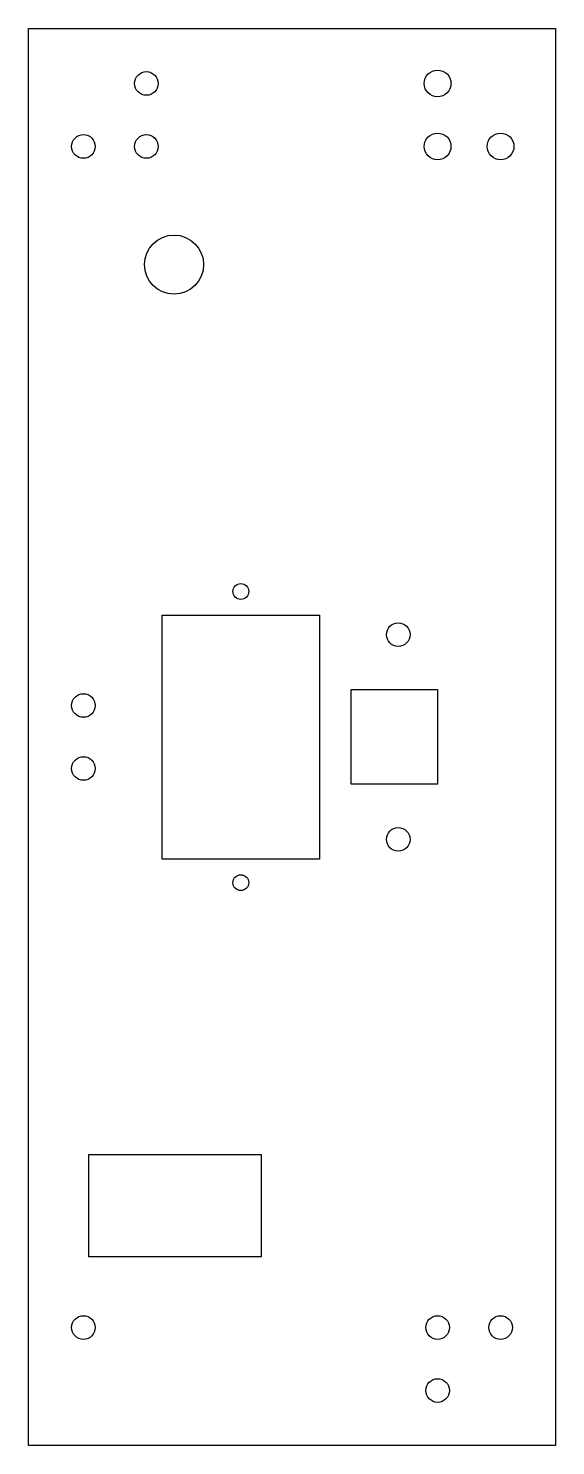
# Model space of a CAD drawing. Extents: x 3 to 70, y 53 to 233.
import ezdxf

# ---------------------------------------------------------------- set-up
doc = ezdxf.new("R2010")
doc.units = 0
doc.layers.get('0').update_dxf_attribs({"linetype": 'continuous'})

# ---------------------------------------------------------------- blocks, each defined once
blk = doc.blocks.new('EXTRUDE289')
at = {"color": 0}
for p, q in [((3, 53), (3, 233)), ((3, 233), (70, 233)), ((70, 233), (70, 53)), ((20, 127.48), (20, 158.48)), ((20, 158.48), (40, 158.48)), ((40, 158.48), (40, 127.48)), ((44, 137.03), (44, 149.03)), ((44, 149.03), (55, 149.03)), ((55, 149.03), (55, 137.03)), ((55, 137.03), (44, 137.03)), ((40, 127.48), (20, 127.48)), ((10.68, 76.96), (10.68, 89.96)), ((10.68, 89.96), (32.58, 89.96)), ((32.58, 89.96), (32.58, 76.96)), ((32.58, 76.96), (10.68, 76.96)), ((70, 53), (3, 53))]:
    blk.add_line(p, q, dxfattribs=at)
for centre, radius in [((18, 226), 1.5), ((55, 226), 1.7), ((55, 218), 1.7), ((63, 218), 1.7), ((10, 218), 1.5), ((18, 218), 1.5), ((21.52, 203), 3.75), ((30, 161.48), 1), ((50, 156), 1.5), ((10, 147), 1.5), ((10, 139), 1.5), ((50, 130), 1.5), ((30, 124.5), 1), ((10, 68), 1.5), ((55, 68), 1.5), ((63, 68), 1.5), ((55, 60), 1.5)]:
    blk.add_circle(centre, radius, dxfattribs=at)

msp = doc.modelspace()

# ---------------------------------------------------------------- block references
at = {"color": 0}
msp.add_blockref('EXTRUDE289', (0, 0), dxfattribs=at)

doc.saveas('drawing.dxf')
